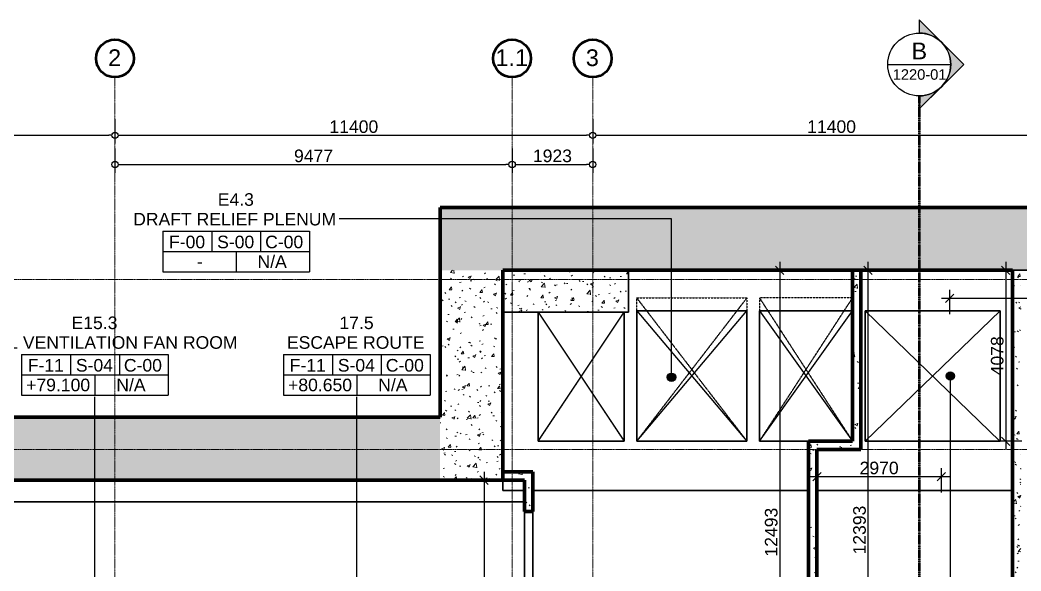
# Model space of a CAD drawing. Header units: millimetres. Extents: x -920220 to -841565, y -17301 to 82135.
# Drawn here: x -906547 to -882662, y 9299 to 22442 of the extents above; entities that cross this region are included whole.
import ezdxf

# ---------------------------------------------------------------- set-up
doc = ezdxf.new("R2010")
doc.units = ezdxf.units.MM
doc.linetypes.add('DPA_Grid _ Level 100', pattern=[10, 5.5, -1.6, 1.3, -1.6])
doc.linetypes.add('DPA_Overhead 100', pattern=[2.75, 1.75, -1])
for name, color, linetype, lineweight in [('_ _ A-DETL-OPENING', 1, 'Continuous', 25), ('A-ANNO-DIMS', 1, 'Continuous', 9), ('A-FLOR-E', 2, 'Continuous', 35), ('A-FLOR-OVHD', 2, 'DPA_Overhead 100', 25), ('A-ROOM-IDEN', 3, 'Continuous', 25), ('A-ROOM-LINE', 3, 'Continuous', 25), ('A-WALL', 5, 'Continuous', 35), ('A-WALL-PATT', 1, 'Continuous', 35), ('G-ANNO-SECL', 3, 'Continuous', 9), ('S-GRID', 251, 'Continuous', 9), ('S-GRID-IDEN', 3, 'Continuous', 50), ('WALL', 5, 'Continuous', 35), ('WALL-E', 2, 'Continuous', 35)]:
    doc.layers.add(name, color=color, linetype=linetype, lineweight=lineweight)
doc.styles.add('Arial', font='arial.ttf', dxfattribs={"height": 400})
doc.styles.add('Arial_1', font='arial.ttf', dxfattribs={"height": 250})
doc.styles.add('Arial_2', font='arial.ttf', dxfattribs={"height": 300})
doc.dimstyles.new('DPA-DIM-3_0_C-C', dxfattribs={"dimscale": 304.8, "dimtxt": 306.07782, "dimasz": 0.492126, "dimexe": 0.656168, "dimexo": 0.0625, "dimgap": 0.164042, "dimtad": 1, "dimdec": 0, "dimzin": 0, "dimdsep": 46, "dimtxsty": 'Arial_2', "dimblk1": 'DOTBLANK', "dimblk2": 'DOTBLANK', "dimsah": 1, "dimcen": 0.09, "dimdle": 0.656168, "dimadec": 8, "dimazin": 0, "dimtfac": 1, "dimtdec": 4, "dimtix": 1, "dimtmove": 0, "dimatfit": 3, "dimfxl": 1.312336, "dimfxlon": 1, "dimtvp": 1, "dimtolj": 1, "dimtzin": 0, "dimarcsym": 2})
doc.dimstyles.new('DPA-DIM-3_0_T-T', dxfattribs={"dimscale": 304.8, "dimtxt": 306.07782, "dimasz": 0.656168, "dimexe": 0.656168, "dimexo": 0.0625, "dimgap": 0.164042, "dimtad": 1, "dimdec": 0, "dimzin": 0, "dimdsep": 46, "dimtxsty": 'Arial_2', "dimblk1": 'OBLIQUE', "dimblk2": 'OBLIQUE', "dimsah": 1, "dimcen": 0.09, "dimdle": 0.656168, "dimadec": 8, "dimazin": 0, "dimtfac": 1, "dimtdec": 4, "dimtix": 1, "dimtmove": 0, "dimatfit": 3, "dimfxl": 1.312336, "dimfxlon": 1, "dimtvp": 1, "dimtolj": 1, "dimtzin": 0, "dimarcsym": 2})
pattern_1 = [(50, (0, 0), (728.7365, -63.75582), [76.2, -838.2]), (355, (0, 0), (-140.9716, 764.2276), [60.96, -670.56]), (100.451, (60.7, -5.3), (587.77, 700.46675), [64.76, -712.36]), (46.184, (0, 203.2), (1084.3162, -168.171), [114.3, -1257.3]), (96.636, (90.4, 189.2), (949.6099, 989.7098), [97.14, -1068.54]), (351.184, (0, 203.2), (949.6206, 989.7012), [91.44, -1005.84]), (21, (101.6, 152.4), (606.45787, -409.06057), [76.2, -838.2]), (326, (101.6, 152.4), (247.20834, 736.7529), [60.96, -670.56]), (71.451, (152.14, 118.3), (853.66825, 327.68547), [64.76, -712.36]), (37.5, (0, 0), (12.35469, 338.22012), [33.528, -628.904, 33.528, -647.192, -673.1]), (37.5, (0, 0), (12.35469, 338.22012), [-1343.152, 33.528, -639.572]), (7.5, (0, 0), (267.27887, 400.72213), [33.528, -354.584, 33.528, -613.664, -256.54]), (7.5, (0, 0), (267.27887, 400.72213), [-1035.304, 33.528, -223.012]), (327.5, (-226.57, 0), (542.36333, -22.915345), [33.528, -220.472, 33.528, -758.952, -1051.56]), (327.5, (-226.57, 0), (542.36333, -22.915345), [-1046.48, 33.528, -1018.032]), (317.5, (-328.17, 0), (592.51696, 101.7071), [33.528, -296.672, 33.528, -492.76, -746.76]), (317.5, (-328.17, 0), (592.51696, 101.7071), [-856.488, 33.528, -713.232])]

# ---------------------------------------------------------------- blocks, each defined once
blk = doc.blocks.new('Walls New - Walls New-13988885-4260-01 ENLARGED UPPER PLATFORM LEVEL - REFLECTED CEILING PLAN - SHEET 1')
at = {"layer": 'A-WALL-PATT', "lineweight": 9}
h = blk.add_hatch(dxfattribs=at)
h.set_pattern_fill('FP_1', color=256, style=0, pattern_type=2)
h.set_pattern_definition(pattern_1)
h.paths.add_polyline_path([(-892025, 15472), (-892025, 16472), (-895025, 16472), (-895025, 15472)])
at = {"layer": 'WALL'}
for p, q in [((-895025, 16472), (-892025, 16472)), ((-895025, 15472), (-895025, 16472)), ((-892025, 16472), (-892025, 15472)), ((-892025, 15472), (-895025, 15472))]:
    blk.add_line(p, q, dxfattribs=at)
blk = doc.blocks.new('Section - Section Head-531884-4260-01 ENLARGED UPPER PLATFORM LEVEL - REFLECTED CEILING PLAN - SHEET 1')
at = {"layer": 'G-ANNO-SECL'}
h = blk.add_hatch(color=256, dxfattribs=at)
edge = h.paths.add_edge_path()
edge.add_line((-12.8, 5.3), (-7.5, 10.61))
edge.add_line((-7.5, 10.61), (-2.2, 5.3))
edge.add_arc((-7.5, 0), 7.5, 45, 135)
h = blk.add_hatch(color=256, dxfattribs=at)
edge = h.paths.add_edge_path()
edge.add_arc((-7.5, 0), 7.5, 0, 45)
edge.add_line((-2.2, 5.3), (3.11, 0))
edge.add_line((3.11, 0), (0, 0))
edge = h.paths.add_edge_path()
edge.add_line((-15, 0), (-18.11, 0))
edge.add_line((-18.11, 0), (-12.8, 5.3))
edge.add_arc((-7.5, 0), 7.5, 135, 180)
at = {"layer": 'G-ANNO-SECL', "lineweight": 25}
for p, q in [((-7.5, 10.61), (-18.11, 0)), ((-7.5, 10.61), (-12.8, 5.3)), ((3.11, 0), (-7.5, 10.61)), ((-2.2, 5.3), (-7.5, 10.61)), ((-12.8, 5.3), (-18.11, 0)), ((3.11, 0), (-2.2, 5.3)), ((-18.11, 0), (-15, 0)), ((-18.11, 0), (-15, 0)), ((0, 0), (3.11, 0)), ((0, 0), (3.11, 0))]:
    blk.add_line(p, q, dxfattribs=at)
blk.add_circle((-7.5, 0), 7.5, dxfattribs=at)
for start, end in [(45, 135), (135, 180), (0, 45)]:
    blk.add_arc((-7.5, 0), 7.5, start, end, dxfattribs=at)
blk = doc.blocks.new('DPA_Room Tag Box - Standard-4486259-4260-01 ENLARGED UPPER PLATFORM LEVEL - REFLECTED CEILING PLAN - SHEET 1')
at = {"layer": 'A-ROOM-LINE'}
for p, q in [((-17.5, -2.94), (-17.5, -12.6)), ((-17.5, -2.94), (17.5, -2.94)), ((-5.83, -2.94), (-5.83, -7.77)), ((5.83, -2.94), (5.83, -7.77)), ((17.5, -2.94), (17.5, -12.6)), ((-17.5, -7.77), (17.5, -7.77)), ((0, -7.77), (0, -12.6)), ((-17.5, -12.6), (17.5, -12.6))]:
    blk.add_line(p, q, dxfattribs=at)
blk = doc.blocks.new('Grid - 100 Scale-2291345-4260-01 ENLARGED UPPER PLATFORM LEVEL - REFLECTED CEILING PLAN - SHEET 1')
at = {"layer": 'S-GRID-IDEN'}
blk.add_circle((0, 0), 4.5, dxfattribs=at)
blk = doc.blocks.new('_DotBlank')
at = {"color": 0, "linetype": 'ByBlock', "lineweight": -2}
blk.add_line((-0.5, 0), (-1, 0), dxfattribs=at)
blk.add_circle((0, 0), 0.5, dxfattribs=at)
blk = doc.blocks.new('*D741')
at = {"layer": 'A-ANNO-DIMS', "color": 0, "lineweight": -2, "transparency": 16777216}
for p, q in [((-55235, 16496), (-55235, 15915)), ((-45600, 16496), (-45600, 15915)), ((-55085, 16115), (-45750, 16115))]:
    blk.add_line(p, q, dxfattribs=at)
at = {"layer": 'Defpoints', "color": 0, "transparency": 16777216}
for p in [(-55235, 16515), (-45600, 16515), (-45600, 16115)]:
    blk.add_point(p, dxfattribs=at)
at = {"layer": 'A-ANNO-DIMS', "color": 0, "lineweight": -2, "transparency": 16777216, "xscale": 150, "yscale": 150, "zscale": 150, "rotation": 180}
blk.add_blockref('_DotBlank', (-55235, 16115), dxfattribs=at)
at = {"layer": 'A-ANNO-DIMS', "color": 0, "lineweight": -2, "transparency": 16777216, "xscale": 150, "yscale": 150, "zscale": 150}
blk.add_blockref('_DotBlank', (-45600, 16115), dxfattribs=at)
at = {"layer": 'A-ANNO-DIMS', "color": 0, "transparency": 16777216, "insert": (-50418, 16318), "char_height": 300, "width": 1107.53, "attachment_point": 5, "style": 'Arial_2'}
blk.add_mtext('\\A1;9635', dxfattribs=at)
blk = doc.blocks.new('*D742')
at = {"layer": 'A-ANNO-DIMS', "color": 0, "lineweight": -2, "transparency": 16777216}
for p, q in [((-45600, 16496), (-45600, 15915)), ((-34200, 16496), (-34200, 15915)), ((-45450, 16115), (-34350, 16115))]:
    blk.add_line(p, q, dxfattribs=at)
at = {"layer": 'Defpoints', "color": 0, "transparency": 16777216}
for p in [(-45600, 16515), (-34200, 16515), (-34200, 16115)]:
    blk.add_point(p, dxfattribs=at)
at = {"layer": 'A-ANNO-DIMS', "color": 0, "lineweight": -2, "transparency": 16777216, "xscale": 150, "yscale": 150, "zscale": 150, "rotation": 180}
blk.add_blockref('_DotBlank', (-45600, 16115), dxfattribs=at)
at = {"layer": 'A-ANNO-DIMS', "color": 0, "lineweight": -2, "transparency": 16777216, "xscale": 150, "yscale": 150, "zscale": 150}
blk.add_blockref('_DotBlank', (-34200, 16115), dxfattribs=at)
at = {"layer": 'A-ANNO-DIMS', "color": 0, "transparency": 16777216, "insert": (-39900, 16318), "char_height": 300, "width": 1384.41, "attachment_point": 5, "style": 'Arial_2'}
blk.add_mtext('\\A1;11400', dxfattribs=at)
blk = doc.blocks.new('*D743')
at = {"layer": 'A-ANNO-DIMS', "color": 0, "lineweight": -2, "transparency": 16777216}
for p, q in [((-34200, 16496), (-34200, 15915)), ((-22800, 16496), (-22800, 15915)), ((-34050, 16115), (-22950, 16115))]:
    blk.add_line(p, q, dxfattribs=at)
at = {"layer": 'Defpoints', "color": 0, "transparency": 16777216}
for p in [(-34200, 16515), (-22800, 16515), (-22800, 16115)]:
    blk.add_point(p, dxfattribs=at)
at = {"layer": 'A-ANNO-DIMS', "color": 0, "lineweight": -2, "transparency": 16777216, "xscale": 150, "yscale": 150, "zscale": 150, "rotation": 180}
blk.add_blockref('_DotBlank', (-34200, 16115), dxfattribs=at)
at = {"layer": 'A-ANNO-DIMS', "color": 0, "lineweight": -2, "transparency": 16777216, "xscale": 150, "yscale": 150, "zscale": 150}
blk.add_blockref('_DotBlank', (-22800, 16115), dxfattribs=at)
at = {"layer": 'A-ANNO-DIMS', "color": 0, "transparency": 16777216, "insert": (-28500, 16318), "char_height": 300, "width": 1384.41, "attachment_point": 5, "style": 'Arial_2'}
blk.add_mtext('\\A1;11400', dxfattribs=at)
blk = doc.blocks.new('_Oblique')
at = {"color": 0, "linetype": 'ByBlock', "lineweight": -2}
blk.add_line((-0.5, -0.5), (0.5, 0.5), dxfattribs=at)
blk = doc.blocks.new('*D752')
at = {"layer": 'A-ANNO-DIMS', "color": 0, "lineweight": -2, "transparency": 16777216}
for p, q in [((-28850, 8354), (-28850, 7773)), ((-25880, 7592), (-25880, 8173)), ((-29050, 7973), (-25680, 7973))]:
    blk.add_line(p, q, dxfattribs=at)
at = {"layer": 'Defpoints', "color": 0, "transparency": 16777216}
for p in [(-28850, 8373), (-25880, 7973), (-25880, 7573)]:
    blk.add_point(p, dxfattribs=at)
at = {"layer": 'A-ANNO-DIMS', "color": 0, "lineweight": -2, "transparency": 16777216, "xscale": 200, "yscale": 200, "zscale": 200, "rotation": 180}
blk.add_blockref('_Oblique', (-28850, 7973), dxfattribs=at)
at = {"layer": 'A-ANNO-DIMS', "color": 0, "lineweight": -2, "transparency": 16777216, "xscale": 200, "yscale": 200, "zscale": 200}
blk.add_blockref('_Oblique', (-25880, 7973), dxfattribs=at)
at = {"layer": 'A-ANNO-DIMS', "color": 0, "transparency": 16777216, "insert": (-27365, 8176), "char_height": 300, "width": 1107.53, "attachment_point": 5, "style": 'Arial_2'}
blk.add_mtext('\\A1;2970', dxfattribs=at)
blk = doc.blocks.new('*D753')
at = {"layer": 'A-ANNO-DIMS', "color": 0, "lineweight": -2, "transparency": 16777216}
for p, q in [((-25680, 11844), (-25680, 12425)), ((9775, 12606), (9775, 12025)), ((-25880, 12225), (9975, 12225))]:
    blk.add_line(p, q, dxfattribs=at)
at = {"layer": 'Defpoints', "color": 0, "transparency": 16777216}
for p in [(9775, 12625), (9775, 12225), (-25680, 11825)]:
    blk.add_point(p, dxfattribs=at)
at = {"layer": 'A-ANNO-DIMS', "color": 0, "lineweight": -2, "transparency": 16777216, "xscale": 200, "yscale": 200, "zscale": 200, "rotation": 180}
blk.add_blockref('_Oblique', (-25680, 12225), dxfattribs=at)
at = {"layer": 'A-ANNO-DIMS', "color": 0, "lineweight": -2, "transparency": 16777216, "xscale": 200, "yscale": 200, "zscale": 200}
blk.add_blockref('_Oblique', (9775, 12225), dxfattribs=at)
at = {"layer": 'A-ANNO-DIMS', "color": 0, "transparency": 16777216, "insert": (-7952, 12428), "char_height": 300, "width": 1384.41, "attachment_point": 5, "style": 'Arial_2'}
blk.add_mtext('\\A1;35455', dxfattribs=at)
blk = doc.blocks.new('*D755')
at = {"layer": 'A-ANNO-DIMS', "color": 0, "lineweight": -2, "transparency": 16777216}
for p, q in [((-27628, 300), (-27628, 13093)), ((-28009, 12893), (-27428, 12893)), ((-28009, 500), (-27428, 500))]:
    blk.add_line(p, q, dxfattribs=at)
at = {"layer": 'Defpoints', "color": 0, "transparency": 16777216}
for p in [(-28028, 12893), (-27628, 12893), (-28028, 500)]:
    blk.add_point(p, dxfattribs=at)
at = {"layer": 'A-ANNO-DIMS', "color": 0, "lineweight": -2, "transparency": 16777216, "xscale": 200, "yscale": 200, "zscale": 200}
for p, rotation in [((-27628, 12893), 90), ((-27628, 500), 270)]:
    blk.add_blockref('_Oblique', p, dxfattribs=dict(at, rotation=rotation))
at = {"layer": 'A-ANNO-DIMS', "color": 0, "transparency": 16777216, "insert": (-27832, 6696), "char_height": 300, "width": 1384.41, "attachment_point": 5, "rotation": 90, "style": 'Arial_2'}
blk.add_mtext('\\A1;12393', dxfattribs=at)
blk = doc.blocks.new('*D761')
at = {"layer": 'A-ANNO-DIMS', "color": 0, "lineweight": -2, "transparency": 16777216}
for p, q in [((-24343, 13093), (-24343, 8615)), ((-23962, 12893), (-24543, 12893)), ((-23962, 8815), (-24543, 8815))]:
    blk.add_line(p, q, dxfattribs=at)
at = {"layer": 'Defpoints', "color": 0, "transparency": 16777216}
for p in [(-23943, 12893), (-24343, 8815), (-23943, 8815)]:
    blk.add_point(p, dxfattribs=at)
at = {"layer": 'A-ANNO-DIMS', "color": 0, "lineweight": -2, "transparency": 16777216, "xscale": 200, "yscale": 200, "zscale": 200}
for p, rotation in [((-24343, 12893), 90), ((-24343, 8815), 270)]:
    blk.add_blockref('_Oblique', p, dxfattribs=dict(at, rotation=rotation))
at = {"layer": 'A-ANNO-DIMS', "color": 0, "transparency": 16777216, "insert": (-24546, 10854), "char_height": 300, "width": 1107.53, "attachment_point": 5, "rotation": 90, "style": 'Arial_2'}
blk.add_mtext('\\A1;4078', dxfattribs=at)
blk = doc.blocks.new('*D764')
at = {"layer": 'A-ANNO-DIMS', "color": 0, "lineweight": -2, "transparency": 16777216}
for p, q in [((-29736, 13093), (-29736, 200)), ((-29355, 12893), (-29936, 12893)), ((-29355, 400), (-29936, 400))]:
    blk.add_line(p, q, dxfattribs=at)
at = {"layer": 'Defpoints', "color": 0, "transparency": 16777216}
for p in [(-29336, 12893), (-29736, 400), (-29336, 400)]:
    blk.add_point(p, dxfattribs=at)
at = {"layer": 'A-ANNO-DIMS', "color": 0, "lineweight": -2, "transparency": 16777216, "xscale": 200, "yscale": 200, "zscale": 200}
for p, rotation in [((-29736, 12893), 90), ((-29736, 400), 270)]:
    blk.add_blockref('_Oblique', p, dxfattribs=dict(at, rotation=rotation))
at = {"layer": 'A-ANNO-DIMS', "color": 0, "transparency": 16777216, "insert": (-29939, 6646), "char_height": 300, "width": 1384.41, "attachment_point": 5, "rotation": 90, "style": 'Arial_2'}
blk.add_mtext('\\A1;12493', dxfattribs=at)
blk = doc.blocks.new('*D765')
at = {"layer": 'A-ANNO-DIMS', "color": 0, "lineweight": -2, "transparency": 16777216}
for p, q in [((-36410, 7887), (-36991, 7887)), ((-36791, 8087), (-36791, 300)), ((-36410, 500), (-36991, 500))]:
    blk.add_line(p, q, dxfattribs=at)
at = {"layer": 'Defpoints', "color": 0, "transparency": 16777216}
for p in [(-36391, 7887), (-36791, 500), (-36391, 500)]:
    blk.add_point(p, dxfattribs=at)
at = {"layer": 'A-ANNO-DIMS', "color": 0, "lineweight": -2, "transparency": 16777216, "xscale": 200, "yscale": 200, "zscale": 200}
for p, rotation in [((-36791, 7887), 90), ((-36791, 500), 270)]:
    blk.add_blockref('_Oblique', p, dxfattribs=dict(at, rotation=rotation))
at = {"layer": 'A-ANNO-DIMS', "color": 0, "transparency": 16777216, "insert": (-36994, 4194), "char_height": 300, "width": 1107.53, "attachment_point": 5, "rotation": 90, "style": 'Arial_2'}
blk.add_mtext('\\A1;7387', dxfattribs=at)
blk = doc.blocks.new('*D771')
at = {"layer": 'A-ANNO-DIMS', "color": 0, "lineweight": -2, "transparency": 16777216}
for p, q in [((-45600, 15799), (-45600, 15218)), ((-36123, 15799), (-36123, 15218)), ((-45450, 15418), (-36273, 15418))]:
    blk.add_line(p, q, dxfattribs=at)
at = {"layer": 'Defpoints', "color": 0, "transparency": 16777216}
for p in [(-45600, 15818), (-36123, 15818), (-36123, 15418)]:
    blk.add_point(p, dxfattribs=at)
at = {"layer": 'A-ANNO-DIMS', "color": 0, "lineweight": -2, "transparency": 16777216, "xscale": 150, "yscale": 150, "zscale": 150, "rotation": 180}
blk.add_blockref('_DotBlank', (-45600, 15418), dxfattribs=at)
at = {"layer": 'A-ANNO-DIMS', "color": 0, "lineweight": -2, "transparency": 16777216, "xscale": 150, "yscale": 150, "zscale": 150}
blk.add_blockref('_DotBlank', (-36123, 15418), dxfattribs=at)
at = {"layer": 'A-ANNO-DIMS', "color": 0, "transparency": 16777216, "insert": (-40861, 15621), "char_height": 300, "width": 1107.53, "attachment_point": 5, "style": 'Arial_2'}
blk.add_mtext('\\A1;9477', dxfattribs=at)
blk = doc.blocks.new('*D772')
at = {"layer": 'A-ANNO-DIMS', "color": 0, "lineweight": -2, "transparency": 16777216}
for p, q in [((-36123, 15799), (-36123, 15218)), ((-34200, 15799), (-34200, 15218)), ((-35973, 15418), (-34350, 15418))]:
    blk.add_line(p, q, dxfattribs=at)
at = {"layer": 'Defpoints', "color": 0, "transparency": 16777216}
for p in [(-36123, 15818), (-34200, 15818), (-34200, 15418)]:
    blk.add_point(p, dxfattribs=at)
at = {"layer": 'A-ANNO-DIMS', "color": 0, "lineweight": -2, "transparency": 16777216, "xscale": 150, "yscale": 150, "zscale": 150, "rotation": 180}
blk.add_blockref('_DotBlank', (-36123, 15418), dxfattribs=at)
at = {"layer": 'A-ANNO-DIMS', "color": 0, "lineweight": -2, "transparency": 16777216, "xscale": 150, "yscale": 150, "zscale": 150}
blk.add_blockref('_DotBlank', (-34200, 15418), dxfattribs=at)
at = {"layer": 'A-ANNO-DIMS', "color": 0, "transparency": 16777216, "insert": (-35161, 15621), "char_height": 300, "width": 1107.53, "attachment_point": 5, "style": 'Arial_2'}
blk.add_mtext('\\A1;1923', dxfattribs=at)
blk = doc.blocks.new('*U740')
at = {"layer": '_ _ A-DETL-OPENING'}
for p, q in [((-35500, 8815), (-33450, 11893)), ((-35500, 11893), (-33450, 8815)), ((-35500, 8815), (-35500, 11893)), ((-35500, 11893), (-33450, 11893)), ((-33450, 11893), (-33450, 8815)), ((-33150, 8815), (-30520, 11930)), ((-33150, 11930), (-30520, 8815)), ((-33150, 8815), (-33150, 11930)), ((-33150, 11930), (-30520, 11930)), ((-30520, 11930), (-30520, 8815)), ((-30220, 8815), (-28000, 11930)), ((-30220, 11930), (-28000, 8815)), ((-28000, 11930), (-30220, 11930)), ((-30220, 11930), (-30220, 8815)), ((-28000, 8815), (-28000, 11930)), ((-27700, 8815), (-24480, 11930)), ((-27700, 11930), (-24481.3, 8815)), ((-27700, 8815), (-27700, 11930)), ((-27700, 11930), (-24480, 11930)), ((-27700, 8815), (-24480, 11930)), ((-27700, 11930), (-24481.3, 8815)), ((-27700, 8815), (-27700, 11930)), ((-27700, 11930), (-24480, 11930)), ((-24480, 11930), (-24480, 8815)), ((-24480, 11930), (-24480, 8815)), ((-33450, 8815), (-35500, 8815)), ((-30520, 8815), (-33150, 8815)), ((-30220, 8815), (-28000, 8815)), ((-24481.3, 8815), (-27700, 8815)), ((-24481.3, 8815), (-27700, 8815))]:
    blk.add_line(p, q, dxfattribs=at)
at = {"layer": 'S-GRID', "linetype": 'DPA_Grid _ Level 100'}
for p, q in [((-45600, -20855.1), (-45600, 17498.2)), ((-36123, -20855.1), (-36123, 17498.2)), ((-34200, -20855.1), (-34200, 17498.2)), ((12525, 12673), (-60214, 12673)), ((12525, 8615), (-60214, 8615))]:
    blk.add_line(p, q, dxfattribs=at)
at = {"layer": 'S-GRID-IDEN', "xscale": 99.99999999999993, "yscale": 99.99999999999993, "zscale": 99.99999999999993}
for p in [(-45600, 17948.2), (-36123, 17948.2), (-34200, 17948.2)]:
    blk.add_blockref('Grid - 100 Scale-2291345-4260-01 ENLARGED UPPER PLATFORM LEVEL - REFLECTED CEILING PLAN - SHEET 1', p, dxfattribs=at)
at = {"layer": 'S-GRID-IDEN', "lineweight": 9, "char_height": 400, "attachment_point": 1, "style": 'Arial'}
for s, insert, width in [('2', (-45763.3, 18164), 376.793), ('1.1', (-36520.8, 18164), 945.991), ('3', (-34363.3, 18164), 376.793)]:
    blk.add_mtext(s, dxfattribs=dict(at, insert=insert, width=width))
at = {"layer": 'A-ANNO-DIMS'}
for base, p1, p2, dimstyle, override, picture, middle in [((-45600, 16115), (-55235, 16515), (-45600, 16515), 'DPA-DIM-3_0_C-C', {"dimpost": '<>', "dimfxl": 9635}, '*D741', (-50417.5, 16318.3)), ((-34200, 16115), (-45600, 16515), (-34200, 16515), 'DPA-DIM-3_0_C-C', {"dimpost": '<>', "dimfxl": 11400}, '*D742', (-39900, 16318.2)), ((-22800, 16115), (-34200, 16515), (-22800, 16515), 'DPA-DIM-3_0_C-C', {"dimpost": '<>', "dimfxl": 11400}, '*D743', (-28500, 16318.2)), ((-36123, 15417.9), (-45600, 15817.9), (-36123, 15817.9), 'DPA-DIM-3_0_C-C', {"dimpost": '<>', "dimfxl": 9477.000119}, '*D771', (-40861.5, 15621)), ((-34200, 15417.9), (-36123, 15817.9), (-34200, 15817.9), 'DPA-DIM-3_0_C-C', {"dimpost": '<>', "dimfxl": 1922.999881}, '*D772', (-35161.5, 15621.1)), ((9775, 12224.6), (-25680, 11824.6), (9775, 12624.6), 'DPA-DIM-3_0_T-T', {"dimpost": '<>', "dimfxl": 35464.024389}, '*D753', (-7952.5, 12427.9)), ((-25880, 7973.2), (-28850, 8373.2), (-25880, 7573.2), 'DPA-DIM-3_0_T-T', {"dimpost": '<>', "dimfxl": 3075.857599}, '*D752', (-27365, 8176.3))]:
    dim = blk.add_linear_dim(base=base, p1=p1, p2=p2, dimstyle=dimstyle, override=override, dxfattribs=at)
    dim.commit()
    dim.dimension.update_dxf_attribs({"geometry": picture, "text_midpoint": middle})
for base, p1, p2, angle, override, picture, middle in [((-29736.2, 400), (-29336.2, 12893), (-29336.2, 400), 270.00001, {"dimpost": '<>', "dimfxl": 12492.997894}, '*D764', (-29939.5, 6646.5)), ((-27628.3, 12893), (-28028.3, 500), (-28028.3, 12893), 90, {"dimpost": '<>', "dimfxl": 12392.998011}, '*D755', (-27831.6, 6696.5)), ((-24342.6, 8815), (-23942.6, 12893), (-23942.6, 8815), 270.00001, {"dimpost": '<>', "dimfxl": 4077.998251}, '*D761', (-24545.7, 10854)), ((-36790.8, 500), (-36390.8, 7887.4), (-36390.8, 500), 90, {"dimpost": '<>', "dimfxl": 7387.357908}, '*D765', (-36994, 4193.7))]:
    dim = blk.add_linear_dim(base=base, p1=p1, p2=p2, angle=angle, dimstyle='DPA-DIM-3_0_T-T', override=override, dxfattribs=at)
    dim.commit()
    dim.dimension.update_dxf_attribs({"geometry": picture, "text_midpoint": middle})

msp = doc.modelspace()

# ---------------------------------------------------------------- hatches: boundary and pattern name
at = {"layer": 'A-ROOM-IDEN'}
h = msp.add_hatch(color=256, dxfattribs=at)
edge = h.paths.add_edge_path()
edge.add_arc((-891002, 13921), 100, 0, 360)
h = msp.add_hatch(color=256, dxfattribs=at)
edge = h.paths.add_edge_path()
edge.add_arc((-884349, 13951), 100, 0, 360)
at = {"layer": 'A-WALL-PATT', "lineweight": 9}
h = msp.add_hatch(dxfattribs=at)
h.set_pattern_fill('FP_1', color=256, style=0, pattern_type=2)
h.set_pattern_definition(pattern_1)
h.paths.add_polyline_path([(-896525, 16472), (-848907, 16472), (-848907, 17972), (-896525, 17972)])
h = msp.add_hatch(dxfattribs=at)
h.set_pattern_fill('FP_1', color=256, style=0, pattern_type=2)
h.set_pattern_definition(pattern_1)
h.paths.add_polyline_path([(-895025, 11466), (-895025, 16472), (-896525, 16472), (-896525, 11466)])
h = msp.add_hatch(dxfattribs=at)
h.set_pattern_fill('FP_1', color=256, style=0, pattern_type=2)
h.set_pattern_definition(pattern_1)
h.paths.add_polyline_path([(-886482, 12394), (-886482, 16472), (-886682, 16472), (-886682, 12394)])
h = msp.add_hatch(dxfattribs=at)
h.set_pattern_fill('FP_1', color=256, style=0, pattern_type=2)
h.set_pattern_definition(pattern_1)
h.paths.add_polyline_path([(-882662, 8919), (-882662, 16472), (-882862, 16472), (-882862, 8919)])
h = msp.add_hatch(dxfattribs=at)
h.set_pattern_fill('FP_1', color=256, style=0, pattern_type=2)
h.set_pattern_definition(pattern_1)
h.paths.add_polyline_path([(-896525, 11466), (-896525, 12966), (-915637, 12966), (-915637, 11466), (-898813, 11466)])
h = msp.add_hatch(dxfattribs=at)
h.set_pattern_fill('FP_1', color=256, style=0, pattern_type=2)
h.set_pattern_definition(pattern_1)
h.paths.add_polyline_path([(-886482, 12194), (-886482, 12394), (-887732, 12394), (-887732, 12194), (-887532, 12194)])
h = msp.add_hatch(dxfattribs=at)
h.set_pattern_fill('FP_1', color=256, style=0, pattern_type=2)
h.set_pattern_definition(pattern_1)
h.paths.add_polyline_path([(-887732, 4079), (-887532, 4079), (-887532, 12194), (-887732, 12194), (-887732, 5229)])
h = msp.add_hatch(dxfattribs=at)
h.set_pattern_fill('FP_1', color=256, style=0, pattern_type=2)
h.set_pattern_definition(pattern_1)
h.paths.add_polyline_path([(-894507, 11466), (-894507, 11666), (-895025, 11666), (-895025, 11466)])
h = msp.add_hatch(dxfattribs=at)
h.set_pattern_fill('FP_1', color=256, style=0, pattern_type=2)
h.set_pattern_definition(pattern_1)
h.paths.add_polyline_path([(-894507, 4079), (-894307, 4079), (-894307, 7216), (-894507, 7216)])
h.paths.add_polyline_path([(-894307, 10716), (-894307, 11666), (-894507, 11666), (-894507, 10716)])

# ---------------------------------------------------------------- linework, layer by layer
at = {"layer": 'A-FLOR-E'}
for p, q in [((-895025, 11219), (-895025, 16472)), ((-895025, 16472), (-866630, 16472)), ((-866630, 16472), (-895025, 16472)), ((-895025, 16472), (-895025, 11219)), ((-895025, 12394), (-895025, 16472)), ((-895025, 16472), (-882862, 16472)), ((-882862, 16472), (-895025, 16472)), ((-895025, 16472), (-895025, 12394)), ((-892132, 15472), (-894182, 15472)), ((-894182, 15472), (-894182, 12394)), ((-894182, 15472), (-892132, 15472)), ((-894182, 12394), (-894182, 15472)), ((-892132, 12394), (-892132, 15472)), ((-892132, 15472), (-892132, 12394)), ((-889202, 15509), (-891832, 15509)), ((-891832, 15509), (-891832, 12394)), ((-891832, 15509), (-889202, 15509)), ((-891832, 12394), (-891832, 15509)), ((-889202, 12394), (-889202, 15509)), ((-889202, 15509), (-889202, 12394)), ((-886682, 15509), (-888902, 15509)), ((-888902, 15509), (-888902, 12394)), ((-888902, 15509), (-886682, 15509)), ((-888902, 12394), (-888902, 15509)), ((-886682, 12394), (-886682, 15509)), ((-886682, 15509), (-886682, 12394)), ((-883162, 15509), (-886382, 15509)), ((-886382, 15509), (-886382, 12394)), ((-886382, 15509), (-883162, 15509)), ((-886382, 12394), (-886382, 15509)), ((-883162, 12394), (-883162, 15509)), ((-883162, 15509), (-883162, 12394)), ((-895025, 11466), (-895025, 12194)), ((-895025, 12194), (-895025, 11466)), ((-894182, 12394), (-892132, 12394)), ((-892132, 12394), (-894182, 12394)), ((-891832, 12394), (-889202, 12394)), ((-889202, 12394), (-891832, 12394)), ((-888902, 12394), (-886682, 12394)), ((-886682, 12394), (-888902, 12394)), ((-886382, 12394), (-883162, 12394)), ((-883162, 12394), (-886382, 12394)), ((-914137, 11466), (-895025, 11466)), ((-895025, 11466), (-914137, 11466)), ((-894507, 11219), (-895025, 11219)), ((-895025, 11219), (-894507, 11219)), ((-887732, 11219), (-894307, 11219)), ((-894307, 11219), (-887732, 11219)), ((-882862, 11219), (-887532, 11219)), ((-887532, 11219), (-882862, 11219)), ((-894507, 10946), (-908507, 10946)), ((-908507, 10946), (-894507, 10946))]:
    msp.add_line(p, q, dxfattribs=at)
at = {"layer": 'A-FLOR-OVHD', "color": 8}
for p, q in [((-891832, 12394), (-889202, 15812)), ((-891832, 15812), (-889202, 12394)), ((-891832, 12394), (-891832, 15812)), ((-891832, 15812), (-889202, 15812)), ((-889202, 15812), (-889202, 12394)), ((-888902, 15812), (-888902, 12394)), ((-888902, 12394), (-886682, 15812)), ((-888902, 15812), (-886682, 12394)), ((-886682, 15812), (-888902, 15812)), ((-886682, 12394), (-886682, 15812)), ((-894182, 12394), (-892132, 15472)), ((-894182, 15472), (-892132, 12394)), ((-894182, 12394), (-894182, 15472)), ((-894182, 15472), (-892132, 15472)), ((-892132, 15472), (-892132, 12394)), ((-892132, 12394), (-894182, 12394)), ((-889202, 12394), (-891832, 12394)), ((-888902, 12394), (-886682, 12394))]:
    msp.add_line(p, q, dxfattribs=at)
at = {"layer": 'A-ROOM-IDEN'}
for p, q in [((-891002, 17699), (-898932, 17699)), ((-891002, 13921), (-891002, 17699)), ((-884349, 13951), (-884349, 2026)), ((-904759, 8061), (-904759, 13456)), ((-898509, 2667), (-898509, 13456))]:
    msp.add_line(p, q, dxfattribs=at)
for centre in [(-891002, 13921), (-884349, 13951)]:
    msp.add_circle(centre, 100, dxfattribs=at)
at = {"layer": 'A-WALL', "color": 7, "lineweight": 70}
for p, q in [((-896525, 16472), (-896525, 17972)), ((-896525, 17972), (-848907, 17972)), ((-896525, 12966), (-896525, 16472)), ((-882862, 16472), (-895025, 16472)), ((-895025, 16472), (-895025, 11466)), ((-886682, 12394), (-886682, 16472)), ((-886682, 16472), (-886482, 16472)), ((-886482, 16472), (-886482, 12394)), ((-882862, 8919), (-882862, 16472)), ((-915637, 12966), (-896525, 12966)), ((-887732, 12194), (-887732, 12394)), ((-887732, 12394), (-886682, 12394)), ((-887732, 5429), (-887732, 12194)), ((-887532, 12194), (-887532, 5429)), ((-886482, 12194), (-887532, 12194)), ((-886482, 12394), (-886482, 12194)), ((-896525, 11466), (-908507, 11466)), ((-895025, 11466), (-896525, 11466)), ((-895025, 11466), (-895025, 11666)), ((-895025, 11666), (-894507, 11666)), ((-894507, 11466), (-895025, 11466)), ((-894507, 11666), (-894307, 11666)), ((-894507, 10716), (-894507, 11466)), ((-894307, 11666), (-894307, 10716)), ((-894307, 10716), (-894507, 10716))]:
    msp.add_line(p, q, dxfattribs=at)
at = {"layer": 'G-ANNO-SECL', "lineweight": 25}
msp.add_line((-885840, 21382), (-884340, 21382), dxfattribs=at)
at = {"layer": 'G-ANNO-SECL', "linetype": 'DPA_Grid _ Level 100', "lineweight": 50}
msp.add_line((-885090, 20632), (-885090, -7381), dxfattribs=at)
at = {"layer": 'WALL-E'}
for p, q in [((-896525, 12966), (-896525, 17972)), ((-896525, 17972), (-896525, 12966)), ((-895025, 17972), (-896525, 17972)), ((-895025, 17972), (-847407, 17972)), ((-847407, 17972), (-895025, 17972)), ((-895025, 12966), (-895025, 16472)), ((-895025, 16472), (-895025, 12966)), ((-895025, 16472), (-848907, 16472)), ((-848907, 16472), (-895025, 16472)), ((-886682, 16472), (-886482, 16472)), ((-886482, 16472), (-886682, 16472)), ((-882862, 16472), (-882662, 16472)), ((-882662, 16472), (-882862, 16472)), ((-886682, 12394), (-886682, 15509)), ((-886682, 15509), (-886682, 12394)), ((-914137, 12966), (-896525, 12966)), ((-896525, 12966), (-914137, 12966)), ((-895025, 12966), (-895025, 11466)), ((-895025, 11466), (-895025, 12966)), ((-914137, 11466), (-895025, 11466)), ((-895025, 11466), (-914137, 11466)), ((-894507, 10716), (-894307, 10716)), ((-894507, 10716), (-894507, 7216)), ((-894307, 7216), (-894307, 10716))]:
    msp.add_line(p, q, dxfattribs=at)

# ---------------------------------------------------------------- block references
msp.add_blockref('*U740', (-858682, 3579))
at = {"layer": 'A-ROOM-IDEN', "xscale": 99.99999999999993, "yscale": 99.99999999999993, "zscale": 99.99999999999993}
for p in [(-901389, 17699), (-904759, 14756), (-898509, 14756)]:
    msp.add_blockref('DPA_Room Tag Box - Standard-4486259-4260-01 ENLARGED UPPER PLATFORM LEVEL - REFLECTED CEILING PLAN - SHEET 1', p, dxfattribs=at)
at = {"layer": 'G-ANNO-SECL', "lineweight": 25, "xscale": 99.99999999999993, "yscale": 99.99999999999993, "zscale": 99.99999999999993, "rotation": 269.9999999999996}
msp.add_blockref('Section - Section Head-531884-4260-01 ENLARGED UPPER PLATFORM LEVEL - REFLECTED CEILING PLAN - SHEET 1', (-885090, 20632), dxfattribs=at)
at = {"layer": 'WALL-E'}
msp.add_blockref('Walls New - Walls New-13988885-4260-01 ENLARGED UPPER PLATFORM LEVEL - REFLECTED CEILING PLAN - SHEET 1', (0, 0), dxfattribs=at)

# ---------------------------------------------------------------- texts
at = {"layer": 'A-ROOM-IDEN', "lineweight": 9, "char_height": 300, "attachment_point": 1, "style": 'Arial_2'}
for s, insert, width in [('E4.3', (-901829, 18311), 1066.24), ('DRAFT RELIEF PLENUM', (-903847, 17842), 5948.52), ('F-00', (-902992, 17298), 1058.23), ('S-00', (-901844, 17298), 1090.29), ('C-00', (-900698, 17298), 1114.35), ('N/A', (-900880, 16829), 857.81), ('-', (-902323, 16829), 168.35), ('E15.3', (-905318, 15369), 1354.85), ('17.5', (-898925, 15369), 1010.13), ('TUNNEL VENTILATION FAN ROOM', (-908272, 14900), 8505.9), ('ESCAPE ROUTE', (-900179, 14900), 4040.5), ('F-11', (-906362, 14356), 1058.23), ('S-04', (-905214, 14356), 1090.29), ('C-00', (-904069, 14356), 1114.35), ('F-11', (-900112, 14356), 1058.23), ('S-04', (-898964, 14356), 1090.29), ('C-00', (-897819, 14356), 1114.35), ('+79.100', (-906401, 13887), 1883.97), ('N/A', (-904250, 13887), 857.81), ('+80.650', (-900151, 13887), 1883.97), ('N/A', (-898000, 13887), 857.81)]:
    msp.add_mtext(s, dxfattribs=dict(at, insert=insert, width=width))
at = {"layer": 'G-ANNO-SECL', "lineweight": 25, "attachment_point": 1}
for s, insert, char_height, width, style in [('B', (-885275, 21904), 400, 456.96, 'Arial'), ('1220-01', (-885722, 21268), 250, 1539.24, 'Arial_1')]:
    msp.add_mtext(s, dxfattribs=dict(at, insert=insert, char_height=char_height, width=width, style=style))

doc.saveas('drawing.dxf')
